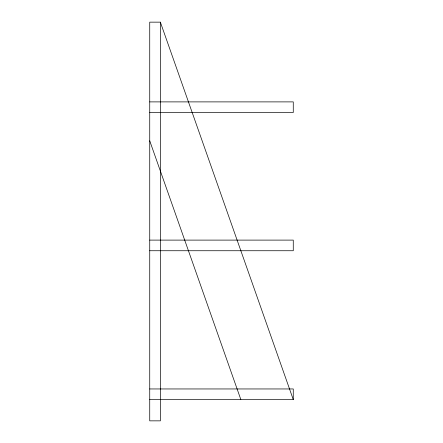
<?xml version="1.0" encoding="UTF-8"?>
<svg xmlns="http://www.w3.org/2000/svg" width="443" height="443" viewBox="0 0 443 443"><rect width="100%" height="100%" fill="white"/><g stroke="black" fill="none" stroke-linecap="round" stroke-linejoin="round"><path stroke-width="0.66" d="M160.366 22.15L149.734 22.15L149.734 420.85L160.366 420.85L160.366 22.15L293.266 399.586L149.734 399.586M149.734 101.89L293.266 101.89L293.266 112.522L149.734 112.522M149.734 240.106L293.266 240.106L293.266 250.738L149.734 250.738M149.734 388.954L293.266 388.954L293.266 399.586M149.734 140.813L240.854 399.586"/></g></svg>
